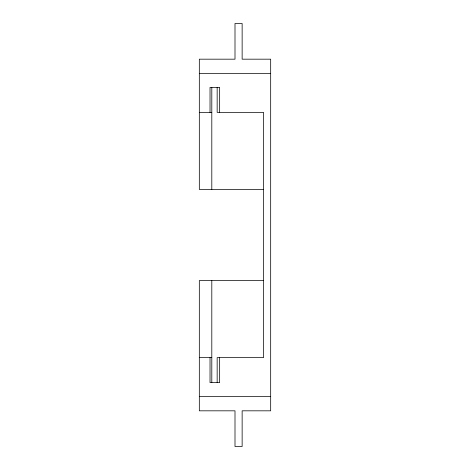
<?xml version="1.0" encoding="UTF-8"?>
<svg xmlns="http://www.w3.org/2000/svg" width="470" height="470" viewBox="0 0 470 470"><rect width="100%" height="100%" fill="white"/><g stroke="black" fill="none" stroke-linecap="round" stroke-linejoin="round"><path stroke-width="0.7" d="M199.321 73.455L270.679 73.455M199.321 112.365L211.805 112.365M263.547 189.422L199.321 189.422L199.321 59.179L235 59.179L235 23.5L242.138 23.5L242.138 59.179L270.679 59.179L270.679 410.821L242.138 410.821L242.138 446.5L235 446.5L235 410.821L199.321 410.821L199.321 280.578L263.547 280.578M199.321 357.635L211.805 357.635M199.321 396.545L270.679 396.545M219.655 112.365L219.655 87.391L210.025 87.391L210.025 112.365M219.655 357.635L219.655 382.609L210.025 382.609L210.025 357.635M217.158 87.391L217.158 112.365L263.547 112.365L263.547 357.635L217.158 357.635L217.158 382.609M211.805 87.391L211.805 189.422M211.805 280.578L211.805 382.609"/></g></svg>
